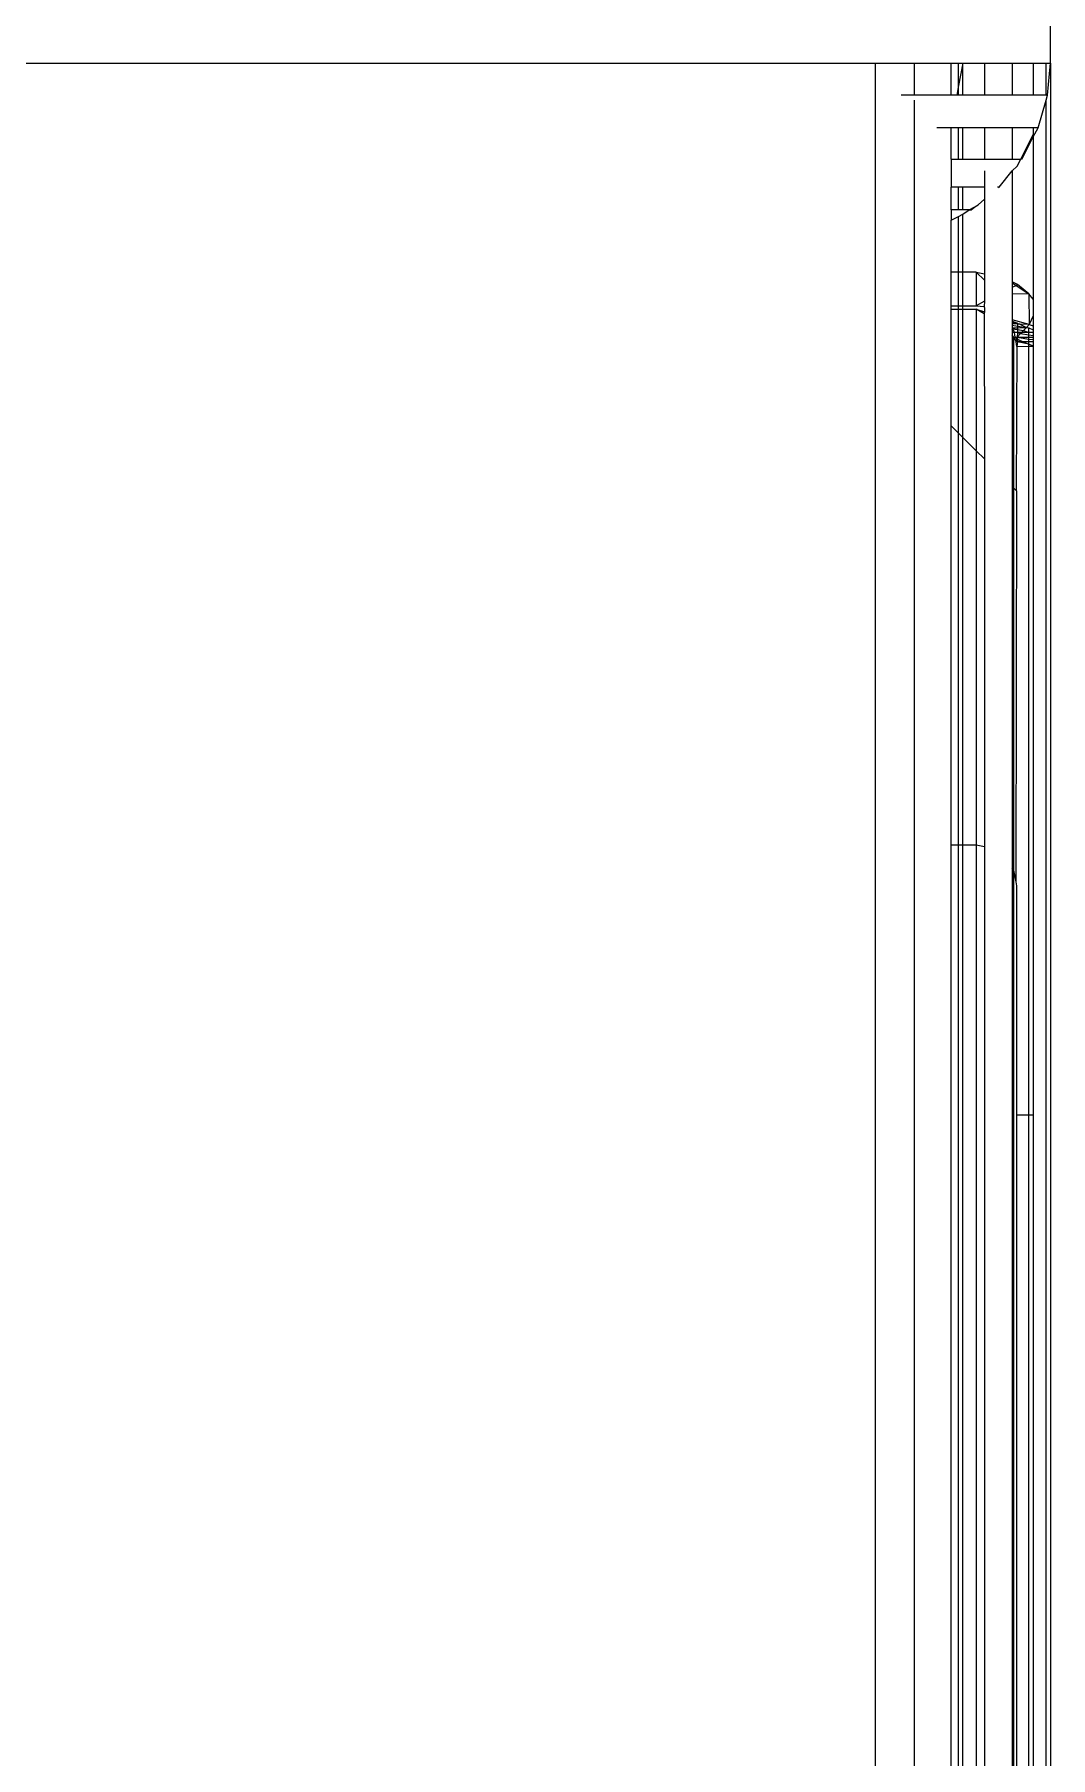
# Model space of a CAD drawing. Header units: inches. Extents: x 17 to 4615, y 5 to 3256.
# Drawn here: x 1665.6 to 1695.7, y 2556.9 to 2608 of the extents above; entities that cross this region are included whole.
import ezdxf

# ---------------------------------------------------------------- set-up
doc = ezdxf.new("R2010")
doc.units = ezdxf.units.IN
doc.header["$MEASUREMENT"] = 0

msp = doc.modelspace()

# ---------------------------------------------------------------- linework, layer by layer
for p, q in [((1695.732, 2607.152), (1695.732, 2636.752)), ((1660.932, 2607.152), (1690.532, 2607.152)), ((1690.532, 2607.152), (1691.69, 2607.152)), ((1690.532, 2607.152), (1690.532, 2226.752)), ((1691.69, 2607.152), (1692.789, 2607.152)), ((1691.69, 2607.152), (1691.69, 2606.206)), ((1692.789, 2607.152), (1693.005, 2607.152)), ((1692.789, 2606.206), (1692.789, 2607.152)), ((1693.005, 2607.152), (1693.132, 2607.152)), ((1693.005, 2606.485), (1693.005, 2607.152)), ((1693.132, 2607.152), (1693.005, 2606.485)), ((1693.132, 2606.206), (1693.132, 2607.152)), ((1693.132, 2607.152), (1693.775, 2607.152)), ((1693.775, 2607.152), (1694.598, 2607.152)), ((1693.775, 2607.152), (1693.775, 2606.206)), ((1694.598, 2607.152), (1695.217, 2607.152)), ((1694.598, 2607.152), (1694.598, 2606.206)), ((1695.217, 2607.152), (1695.602, 2607.152)), ((1695.217, 2607.152), (1695.217, 2606.206)), ((1695.602, 2607.152), (1695.732, 2607.152)), ((1695.602, 2606.206), (1695.602, 2607.152)), ((1695.646, 2606.206), (1695.732, 2607.152)), ((1695.732, 2607.152), (1695.732, 2226.752)), ((1693.005, 2606.485), (1692.952, 2606.206)), ((1693.005, 2606.206), (1693.005, 2606.485)), ((1691.69, 2606.206), (1691.303, 2606.206)), ((1692.789, 2606.206), (1691.69, 2606.206)), ((1691.69, 2606.055), (1691.69, 2227.85)), ((1692.952, 2606.206), (1692.789, 2606.206)), ((1693.005, 2606.206), (1692.952, 2606.206)), ((1693.132, 2606.206), (1693.005, 2606.206)), ((1693.775, 2606.206), (1693.132, 2606.206)), ((1694.598, 2606.206), (1693.775, 2606.206)), ((1695.217, 2606.206), (1694.598, 2606.206)), ((1695.602, 2606.206), (1695.217, 2606.206)), ((1695.367, 2605.238), (1695.602, 2606.055)), ((1695.602, 2606.055), (1695.646, 2606.206)), ((1695.646, 2606.206), (1695.602, 2606.206)), ((1695.602, 2227.85), (1695.602, 2606.055)), ((1692.789, 2605.238), (1692.36, 2605.238)), ((1692.789, 2604.307), (1692.789, 2605.238)), ((1693.005, 2605.238), (1692.789, 2605.238)), ((1693.005, 2604.307), (1693.005, 2605.238)), ((1693.132, 2605.238), (1693.005, 2605.238)), ((1693.132, 2604.307), (1693.132, 2605.238)), ((1693.775, 2605.238), (1693.132, 2605.238)), ((1693.775, 2605.238), (1693.775, 2604.307)), ((1694.598, 2605.238), (1693.775, 2605.238)), ((1694.598, 2605.238), (1694.598, 2604.307)), ((1695.217, 2605.238), (1694.598, 2605.238)), ((1695.217, 2604.966), (1695.367, 2605.238)), ((1695.217, 2605.238), (1695.217, 2605.034)), ((1695.367, 2605.238), (1695.217, 2605.238)), ((1694.855, 2604.307), (1695.217, 2605.034)), ((1694.855, 2604.307), (1695.217, 2604.966)), ((1694.885, 2604.307), (1695.217, 2604.966)), ((1695.217, 2605.034), (1695.217, 2604.966)), ((1695.217, 2604.966), (1695.217, 2600.15)), ((1692.789, 2604.307), (1692.789, 2603.475)), ((1692.789, 2604.307), (1693.005, 2604.307)), ((1693.005, 2604.307), (1693.132, 2604.307)), ((1693.132, 2604.307), (1693.775, 2604.307)), ((1693.775, 2604.307), (1694.598, 2604.307)), ((1694.598, 2604.307), (1694.855, 2604.307)), ((1694.739, 2604.096), (1694.855, 2604.307)), ((1694.885, 2604.307), (1694.855, 2604.307)), ((1693.775, 2603.954), (1693.775, 2603.475)), ((1694.209, 2603.475), (1694.598, 2603.954)), ((1694.598, 2603.954), (1694.739, 2604.096)), ((1694.598, 2603.954), (1694.598, 2600.665)), ((1692.789, 2602.8), (1692.789, 2603.475)), ((1693.005, 2603.475), (1692.789, 2603.475)), ((1693.005, 2602.8), (1693.005, 2603.475)), ((1693.132, 2603.475), (1693.005, 2603.475)), ((1693.132, 2602.8), (1693.132, 2603.475)), ((1693.775, 2603.475), (1693.132, 2603.475)), ((1693.775, 2603.475), (1693.775, 2603.122)), ((1694.209, 2603.475), (1694.163, 2603.475)), ((1694.186, 2603.457), (1694.209, 2603.475)), ((1693.005, 2602.8), (1692.789, 2602.8)), ((1692.789, 2602.8), (1692.789, 2602.495)), ((1693.132, 2602.8), (1693.005, 2602.8)), ((1693.005, 2602.607), (1693.132, 2602.673)), ((1693.132, 2602.673), (1693.324, 2602.8)), ((1693.324, 2602.8), (1693.132, 2602.8)), ((1693.132, 2600.952), (1693.132, 2602.673)), ((1693.324, 2602.8), (1693.49, 2602.891)), ((1693.324, 2602.8), (1693.378, 2602.8)), ((1693.378, 2602.8), (1693.49, 2602.891)), ((1693.49, 2602.891), (1693.589, 2602.945)), ((1693.589, 2602.945), (1693.775, 2603.122)), ((1693.775, 2603.122), (1693.775, 2600.904)), ((1692.789, 2602.495), (1693.005, 2602.607)), ((1692.789, 2600.952), (1692.789, 2602.495)), ((1693.005, 2600.952), (1693.005, 2602.607)), ((1693.005, 2600.952), (1692.789, 2600.952)), ((1692.789, 2599.952), (1692.789, 2600.952)), ((1693.005, 2599.952), (1693.005, 2600.952)), ((1693.132, 2600.952), (1693.005, 2600.952)), ((1693.532, 2600.952), (1693.132, 2600.952)), ((1693.132, 2599.952), (1693.132, 2600.952)), ((1693.532, 2600.952), (1693.775, 2600.904)), ((1693.532, 2600.952), (1693.775, 2600.718)), ((1693.532, 2600.952), (1693.532, 2599.952)), ((1693.775, 2600.904), (1693.775, 2600.718)), ((1693.775, 2600.718), (1693.775, 2600.09)), ((1694.755, 2600.582), (1694.598, 2600.665)), ((1694.598, 2600.665), (1694.598, 2600.635)), ((1694.598, 2600.635), (1694.709, 2600.561)), ((1694.598, 2600.635), (1694.598, 2600.511)), ((1693.775, 2600.09), (1693.532, 2599.952)), ((1693.775, 2600.09), (1693.767, 2599.929)), ((1694.598, 2600.511), (1694.709, 2600.561)), ((1694.598, 2600.511), (1694.598, 2600.316)), ((1694.598, 2600.316), (1695.088, 2600.308)), ((1694.598, 2600.316), (1694.598, 2599.541)), ((1694.709, 2600.561), (1694.755, 2600.582)), ((1694.709, 2600.561), (1695.088, 2600.308)), ((1695.088, 2600.308), (1694.755, 2600.582)), ((1695.217, 2600.15), (1695.088, 2600.308)), ((1695.088, 2600.308), (1695.103, 2599.403)), ((1695.217, 2600.15), (1695.217, 2599.656)), ((1692.789, 2599.952), (1693.005, 2599.952)), ((1692.789, 2599.852), (1692.789, 2599.952)), ((1692.789, 2599.852), (1693.005, 2599.852)), ((1692.789, 2596.396), (1692.789, 2599.852)), ((1693.005, 2599.952), (1693.132, 2599.952)), ((1693.005, 2599.852), (1693.005, 2599.952)), ((1693.005, 2599.852), (1693.132, 2599.852)), ((1693.005, 2596.18), (1693.005, 2599.852)), ((1693.132, 2599.952), (1693.532, 2599.952)), ((1693.132, 2599.852), (1693.132, 2599.952)), ((1693.132, 2599.852), (1693.532, 2599.852)), ((1693.132, 2596.052), (1693.132, 2599.852)), ((1693.532, 2599.952), (1693.767, 2599.929)), ((1693.767, 2599.715), (1693.532, 2599.852)), ((1693.532, 2599.852), (1693.775, 2599.775)), ((1693.532, 2599.852), (1693.532, 2595.652)), ((1693.775, 2599.904), (1693.767, 2599.929)), ((1693.775, 2599.775), (1693.767, 2599.715)), ((1693.767, 2599.715), (1693.775, 2595.41)), ((1693.775, 2599.904), (1693.775, 2599.775)), ((1695.217, 2599.656), (1695.103, 2599.403)), ((1695.217, 2599.656), (1695.217, 2599.36)), ((1695.103, 2599.403), (1694.598, 2599.541)), ((1694.598, 2599.541), (1694.598, 2599.468)), ((1694.598, 2599.496), (1694.755, 2599.44)), ((1694.598, 2599.468), (1694.755, 2599.44)), ((1694.598, 2599.468), (1694.598, 2599.417)), ((1694.755, 2599.44), (1694.598, 2599.417)), ((1694.755, 2599.413), (1694.598, 2599.417)), ((1694.598, 2599.417), (1694.598, 2599.378)), ((1694.598, 2599.378), (1694.755, 2599.354)), ((1694.598, 2599.378), (1694.598, 2599.302)), ((1694.598, 2599.302), (1694.755, 2599.302)), ((1694.598, 2599.302), (1694.598, 2599.276)), ((1694.641, 2599.212), (1694.598, 2599.276)), ((1694.598, 2599.276), (1694.755, 2599.248)), ((1694.598, 2599.276), (1694.598, 2599.165)), ((1694.65, 2599.165), (1694.598, 2599.165)), ((1694.598, 2599.165), (1694.598, 2599.081)), ((1694.641, 2599.027), (1694.598, 2599.081)), ((1694.598, 2599.081), (1694.598, 2594.587)), ((1694.641, 2599.212), (1694.65, 2599.165)), ((1694.65, 2599.165), (1694.678, 2599.027)), ((1694.755, 2599.165), (1694.65, 2599.165)), ((1694.755, 2599.165), (1694.748, 2599.027)), ((1694.748, 2599.027), (1694.844, 2599.129)), ((1694.755, 2599.44), (1694.755, 2599.413)), ((1694.825, 2599.411), (1694.755, 2599.413)), ((1694.755, 2599.413), (1694.755, 2599.354)), ((1694.755, 2599.354), (1695.018, 2599.313)), ((1694.755, 2599.354), (1694.755, 2599.302)), ((1694.755, 2599.302), (1695.018, 2599.313)), ((1694.755, 2599.302), (1694.755, 2599.248)), ((1694.755, 2599.248), (1694.927, 2599.217)), ((1694.755, 2599.248), (1694.755, 2599.165)), ((1694.878, 2599.165), (1694.755, 2599.165)), ((1694.755, 2599.165), (1694.844, 2599.129)), ((1695.103, 2599.403), (1694.825, 2599.411)), ((1694.825, 2599.411), (1695.018, 2599.313)), ((1694.844, 2599.129), (1694.878, 2599.165)), ((1694.844, 2599.129), (1695.088, 2599.093)), ((1694.878, 2599.165), (1694.927, 2599.217)), ((1695.088, 2599.165), (1694.878, 2599.165)), ((1694.927, 2599.217), (1695.018, 2599.313)), ((1694.927, 2599.217), (1695.088, 2599.165)), ((1695.018, 2599.313), (1695.103, 2599.403)), ((1695.018, 2599.313), (1695.088, 2599.302)), ((1695.088, 2599.302), (1695.217, 2599.237)), ((1695.088, 2599.165), (1695.088, 2599.302)), ((1695.217, 2599.165), (1695.088, 2599.165)), ((1695.088, 2599.093), (1695.088, 2599.165)), ((1695.088, 2599.093), (1695.217, 2599.073)), ((1695.088, 2599.027), (1695.088, 2599.093)), ((1695.103, 2599.403), (1695.217, 2599.36)), ((1695.217, 2599.36), (1695.217, 2599.237)), ((1695.217, 2599.237), (1695.217, 2599.165)), ((1695.217, 2599.165), (1695.217, 2599.073)), ((1695.217, 2599.073), (1695.217, 2599.027)), ((1694.709, 2598.89), (1694.641, 2599.027)), ((1694.641, 2599.027), (1694.678, 2599.027)), ((1694.641, 2594.544), (1694.641, 2599.027)), ((1694.678, 2599.027), (1694.709, 2598.986)), ((1694.678, 2599.027), (1694.748, 2599.027)), ((1694.709, 2598.986), (1694.748, 2599.027)), ((1694.709, 2598.986), (1694.755, 2598.966)), ((1694.709, 2598.986), (1694.709, 2598.89)), ((1694.732, 2598.752), (1694.709, 2598.89)), ((1694.755, 2598.89), (1694.709, 2598.89)), ((1694.732, 2598.752), (1694.709, 2594.475)), ((1694.755, 2598.89), (1694.732, 2598.752)), ((1694.732, 2598.752), (1695.088, 2598.757)), ((1694.748, 2599.027), (1695.088, 2598.969)), ((1694.748, 2599.027), (1695.088, 2599.027)), ((1694.748, 2599.027), (1694.755, 2598.966)), ((1694.755, 2598.966), (1694.925, 2598.89)), ((1694.755, 2598.966), (1694.755, 2598.89)), ((1694.925, 2598.89), (1694.755, 2598.89)), ((1695.088, 2598.817), (1694.755, 2598.89)), ((1694.925, 2598.89), (1695.088, 2598.817)), ((1695.088, 2598.89), (1694.925, 2598.89)), ((1695.088, 2599.027), (1695.217, 2599.027)), ((1695.088, 2598.969), (1695.088, 2599.027)), ((1695.088, 2598.969), (1695.217, 2598.952)), ((1695.088, 2598.89), (1695.088, 2598.969)), ((1695.217, 2598.89), (1695.088, 2598.89)), ((1695.088, 2598.817), (1695.088, 2598.89)), ((1695.217, 2598.759), (1695.088, 2598.817)), ((1695.088, 2598.757), (1695.088, 2598.817)), ((1695.088, 2598.757), (1695.217, 2598.759)), ((1695.088, 2575.952), (1695.088, 2598.757)), ((1695.217, 2599.027), (1695.217, 2598.952)), ((1695.217, 2598.952), (1695.217, 2598.89)), ((1695.217, 2598.89), (1695.217, 2598.759)), ((1695.217, 2598.759), (1695.217, 2575.952)), ((1692.789, 2583.952), (1692.789, 2596.396)), ((1693.005, 2596.18), (1692.789, 2596.396)), ((1693.132, 2596.052), (1693.005, 2596.18)), ((1693.005, 2583.952), (1693.005, 2596.18)), ((1693.532, 2595.652), (1693.132, 2596.052)), ((1693.132, 2583.952), (1693.132, 2596.052)), ((1693.775, 2595.41), (1693.532, 2595.652)), ((1693.532, 2595.652), (1693.532, 2583.952)), ((1693.775, 2595.41), (1693.775, 2583.904)), ((1694.641, 2594.544), (1694.598, 2594.587)), ((1694.598, 2594.587), (1694.598, 2583.276)), ((1694.709, 2594.475), (1694.641, 2594.544)), ((1694.641, 2583.212), (1694.641, 2594.544)), ((1694.732, 2594.452), (1694.709, 2594.475)), ((1694.709, 2582.868), (1694.732, 2594.452)), ((1693.005, 2583.952), (1692.789, 2583.952)), ((1692.789, 2248.952), (1692.789, 2583.952)), ((1693.132, 2583.952), (1693.005, 2583.952)), ((1693.005, 2248.952), (1693.005, 2583.952)), ((1693.532, 2583.952), (1693.132, 2583.952)), ((1693.132, 2248.952), (1693.132, 2583.952)), ((1693.775, 2583.904), (1693.532, 2583.952)), ((1693.532, 2583.952), (1693.532, 2248.952)), ((1693.775, 2583.904), (1693.775, 2249)), ((1694.641, 2583.212), (1694.598, 2583.276)), ((1694.598, 2583.276), (1694.598, 2249.629)), ((1694.709, 2582.868), (1694.641, 2583.212)), ((1694.641, 2249.693), (1694.641, 2583.212)), ((1694.732, 2582.752), (1694.709, 2582.868)), ((1694.732, 2575.952), (1694.732, 2582.752)), ((1694.732, 2256.952), (1694.732, 2575.952)), ((1694.732, 2575.952), (1695.088, 2575.952)), ((1695.088, 2575.952), (1695.217, 2575.952)), ((1695.088, 2256.952), (1695.088, 2575.952)), ((1695.217, 2575.952), (1695.217, 2256.952))]:
    msp.add_line(p, q)

doc.saveas('drawing.dxf')
